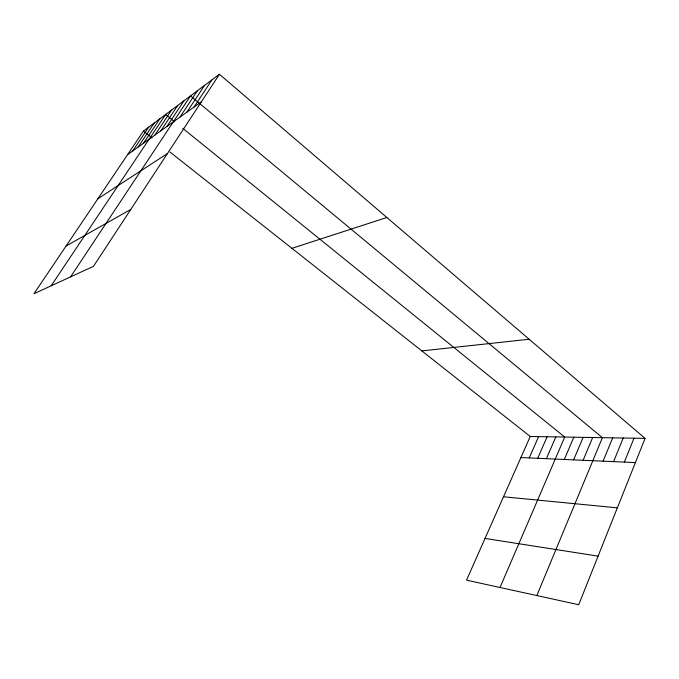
<?xml version="1.0" encoding="UTF-8"?>
<svg xmlns="http://www.w3.org/2000/svg" width="679" height="679" viewBox="0 0 679 679"><rect width="100%" height="100%" fill="white"/><g stroke="black" fill="none" stroke-linecap="round" stroke-linejoin="round"><path stroke-width="1.02" d="M645.05 438.379L578.72 604.726L466.532 580.163L530.248 436.487L645.05 438.379L219.444 74.274L143.422 131.089L33.95 293.744L93.464 266.329L219.444 74.274M624.357 462.102L633.991 438.193M613.587 461.627L623.203 438.014M603.079 461.168L612.679 437.845M536.826 595.551L602.4 437.675L190.485 95.917L70.599 276.862M583.117 460.286L592.657 437.514M573.619 459.87L583.134 437.361M564.334 459.462L573.831 437.2M500.024 587.496L564.724 437.055L182.795 128.382M546.391 458.673L555.829 436.911M537.709 458.291L547.113 436.767M529.221 457.918L538.591 436.622M186.886 112.154L204.506 85.444M194.041 107.036L211.856 79.952M179.969 117.111L197.385 90.757M166.958 126.43L183.992 100.764M160.83 130.818L177.694 105.474M51.154 285.825L165.617 114.496L174.639 121.787M154.888 135.079L171.566 110.057M138.041 147.139L154.209 123.026M143.498 143.227L159.837 118.825M132.736 150.933L148.743 127.109M127.576 154.634L201.425 101.748M97.878 198.752L167.467 153.513M66.075 246.019L130.801 209.412M291.919 248.327L386.869 217.501M421.854 350.907L529.179 339.245M520.912 457.553L635.391 462.586M503.512 496.773L617.347 507.841M485.035 538.439L598.089 556.135M143.422 131.089L152.062 137.913M169.945 152.037L530.248 436.487"/></g></svg>
